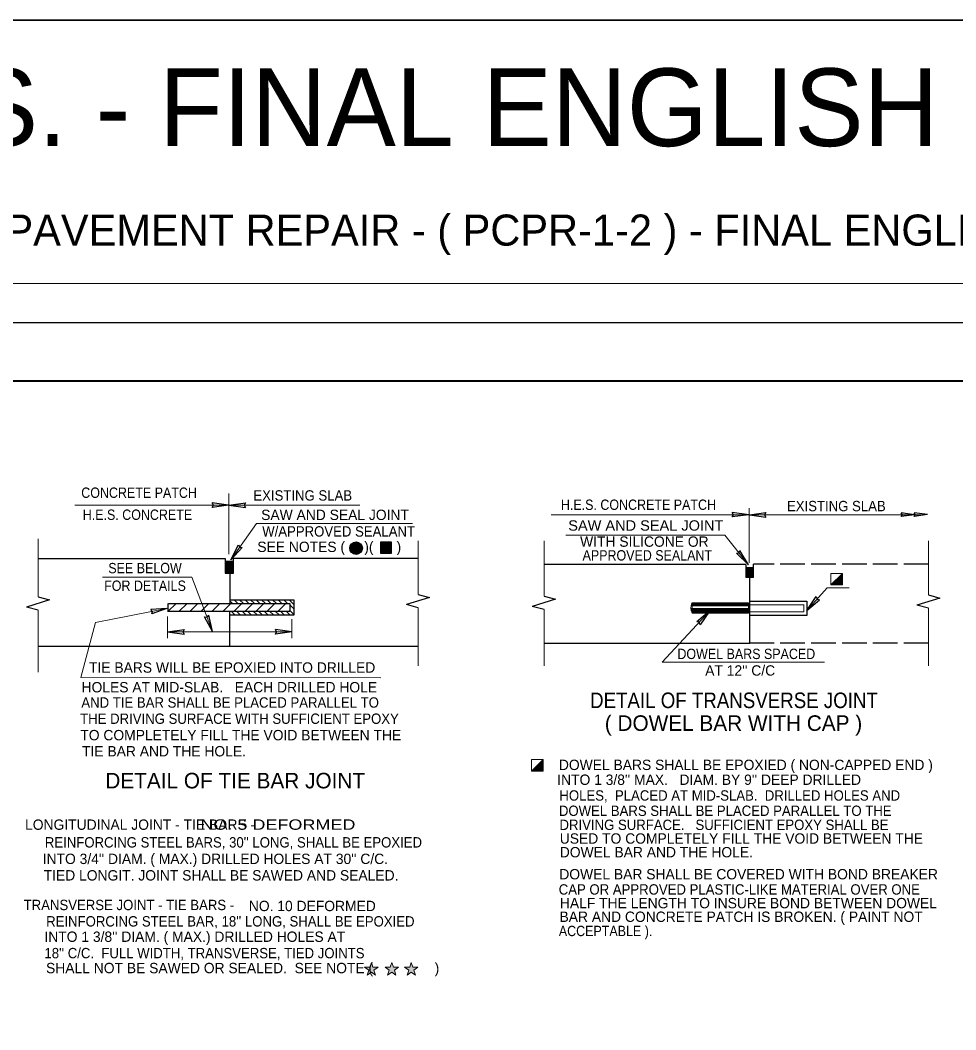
# Model space of a CAD drawing. Extents: x 39 to 412, y -6 to 264.
# Drawn here: x 207.8 to 328.2, y 134 to 264 of the extents above; entities that cross this region are included whole.
import ezdxf

# ---------------------------------------------------------------- set-up
doc = ezdxf.new("R2010")
doc.units = 0
doc.header["$LTSCALE"] = 0.53
doc.linetypes.add('LONG_DASHED', pattern=[7.5, 6, -1.5])
for name, color, linetype, lineweight in [('1', 7, 'Continuous', 25), ('2', 7, 'Continuous', 13), ('6', 7, 'Continuous', 25)]:
    doc.layers.add(name, color=color, linetype=linetype, lineweight=lineweight)

msp = doc.modelspace()

# ---------------------------------------------------------------- hatches: boundary and pattern name
at = {"layer": '1'}
for points in [[(312.1361, 191.2672), (313.6076, 192.7387), (313.6076, 191.2672)], [(273.6082, 167.3219), (275.0797, 168.7934), (275.0797, 167.3219)], [(253.8407, 142.0677), (253.1805, 142.0677), (252.9766, 142.6957), (252.7726, 142.0677), (252.1124, 142.0677), (252.6466, 141.6797), (252.4425, 141.052), (252.9766, 141.4399), (253.5107, 141.052), (253.3066, 141.6798)], [(256.471, 142.0677), (255.8108, 142.0677), (255.6069, 142.6957), (255.4029, 142.0677), (254.7428, 142.0677), (255.2769, 141.6797), (255.0728, 141.052), (255.6069, 141.4399), (256.141, 141.052), (255.9369, 141.6798)], [(257.2518, 142.0677), (257.912, 142.0677), (258.1159, 142.6957), (258.3199, 142.0677), (258.9801, 142.0677), (258.4459, 141.6797), (258.65, 141.052), (258.1159, 141.4399), (257.5818, 141.052), (257.7859, 141.6798)]]:
    msp.add_hatch(color=256, dxfattribs=at).paths.add_polyline_path(points)
at = {"layer": '6'}
for points in [[(251.8162, 196.0076, 1), (250.1968, 196.0076, 1)], [(254.138, 195.3615), (255.5585, 195.3615), (255.5585, 196.783), (254.138, 196.783)], [(234.1867, 192.8033), (235.2278, 192.8033), (235.2278, 194.2975), (234.1867, 194.2975)]]:
    msp.add_hatch(color=256, dxfattribs=at).paths.add_polyline_path(points)

# ---------------------------------------------------------------- linework, layer by layer
at = {"layer": '1', "lineweight": 13}
for p, q in [((45.7701, 230.0493), (405.7701, 230.0493)), ((234.6329, 195.2441), (234.6329, 203.02)), ((214.8079, 201.5388), (234.6049, 201.5388)), ((251.4831, 201.5388), (234.6329, 201.5388)), ((276.1247, 200.3082), (301.5595, 200.3082)), ((301.6007, 194.1015), (301.6007, 201.1414)), ((323.9298, 200.3082), (301.6317, 200.3082)), ((324.4812, 200.3237), (324.5387, 200.3237)), ((210.0868, 189.7396), (210.0868, 197.2034)), ((259.0124, 190.0586), (259.0124, 196.9642)), ((275.208, 189.8196), (275.208, 196.9642)), ((324.6914, 189.9791), (324.6914, 196.9642)), ((301.1691, 193.6903), (301.1691, 192.2261)), ((302.1547, 192.2261), (302.1547, 193.6903)), ((301.164, 193.4834), (302.1542, 193.4834)), ((301.164, 193.4001), (302.1542, 193.4001)), ((301.164, 193.3167), (302.1542, 193.3167)), ((301.164, 193.2334), (302.1542, 193.2334)), ((301.164, 193.1501), (302.1542, 193.1501)), ((301.164, 193.0667), (302.1542, 193.0667)), ((301.164, 192.9834), (302.1542, 192.9834)), ((301.164, 192.9001), (302.1542, 192.9001)), ((301.164, 192.8167), (302.1542, 192.8167)), ((301.164, 192.7334), (302.1542, 192.7334)), ((301.164, 192.6501), (302.1542, 192.6501)), ((301.164, 192.5667), (302.1542, 192.5667)), ((301.164, 192.4834), (302.1542, 192.4834)), ((301.164, 192.4001), (302.1542, 192.4001)), ((301.164, 192.3167), (302.1542, 192.3167)), ((301.1691, 193.506), (302.1547, 193.5072)), ((301.2177, 193.5059), (301.2177, 192.2239)), ((301.301, 193.5059), (301.301, 192.2239)), ((301.3843, 193.5059), (301.3843, 192.2239)), ((301.4677, 193.5059), (301.4677, 192.2239)), ((301.551, 193.5059), (301.551, 192.2239)), ((301.6343, 193.5059), (301.6343, 192.2239)), ((301.7177, 193.5059), (301.7177, 192.2239)), ((301.801, 193.5059), (301.801, 192.2239)), ((301.8843, 193.5059), (301.8843, 192.2239)), ((301.9677, 193.5059), (301.9677, 192.2239)), ((302.051, 193.5059), (302.051, 192.2239)), ((302.1343, 193.5059), (302.1343, 192.2239)), ((218.3754, 192.2767), (229.8691, 192.2767)), ((232.5233, 185.2973), (229.8629, 192.2706)), ((301.164, 192.2334), (302.1542, 192.2334)), ((301.168, 192.2261), (302.1558, 192.2261)), ((301.6806, 192.1087), (301.6806, 192.2053)), ((309.0227, 187.9956), (311.6525, 190.8928)), ((226.8431, 187.9044), (227.793, 188.8543)), ((228.2573, 187.9044), (229.2072, 188.8543)), ((229.6715, 187.9044), (230.6214, 188.8543)), ((231.0857, 187.9044), (232.0357, 188.8543)), ((232.5, 187.9044), (233.4499, 188.8543)), ((233.9142, 187.9044), (234.8641, 188.8543)), ((234.7389, 188.8792), (234.7416, 188.8766)), ((234.7608, 189.2109), (235.0952, 188.8766)), ((235.3284, 187.9044), (236.2783, 188.8543)), ((235.3293, 189.3496), (235.8022, 188.8766)), ((236.0266, 189.3593), (236.5093, 188.8766)), ((236.7412, 189.3519), (237.2165, 188.8766)), ((236.7426, 187.9044), (237.6925, 188.8543)), ((237.4385, 189.3618), (237.9236, 188.8766)), ((238.153, 189.3543), (238.6307, 188.8766)), ((238.1568, 187.9044), (239.1068, 188.8543)), ((238.8417, 189.3727), (239.3378, 188.8766)), ((239.5692, 189.3523), (240.0449, 188.8766)), ((239.571, 187.9044), (240.5209, 188.8543)), ((240.2708, 189.3577), (240.752, 188.8766)), ((240.9811, 189.3547), (241.4591, 188.8766)), ((240.9852, 187.9044), (241.9352, 188.8543)), ((241.6956, 189.3473), (242.1662, 188.8766)), ((242.4015, 189.3484), (242.9946, 188.7554)), ((242.4964, 188.6941), (243.0071, 188.1835)), ((308.6732, 188.7167), (294.1477, 188.7167)), ((308.6577, 188.6854), (308.6577, 187.8316)), ((210.0868, 188.0252), (210.0868, 180.0574)), ((226.7452, 184.4383), (226.7452, 187.22)), ((234.9336, 187.9069), (235.4501, 187.3905)), ((235.6407, 187.9069), (236.1474, 187.4002)), ((236.3477, 187.9069), (236.8705, 187.3842)), ((237.0549, 187.9069), (237.5636, 187.3982)), ((237.762, 187.9069), (238.2652, 187.4038)), ((238.4691, 187.9069), (238.9841, 187.392)), ((239.1762, 187.9069), (239.6857, 187.3975)), ((239.8833, 187.9069), (240.4174, 187.3729)), ((240.5904, 187.9069), (241.0932, 187.4042)), ((241.2975, 187.9069), (241.8121, 187.3924)), ((242.0047, 187.9069), (242.5352, 187.3764)), ((242.3995, 187.9044), (242.5091, 188.014)), ((242.4964, 187.987), (243.0016, 187.4818)), ((259.0124, 188.3442), (259.0124, 180.8549)), ((275.208, 188.1052), (275.208, 180.8549)), ((296.5186, 187.8947), (290.3945, 181.3394)), ((308.6317, 187.8316), (294.1762, 187.8316)), ((324.6914, 188.2647), (324.6914, 180.8549)), ((242.7482, 184.4383), (242.7482, 186.8708)), ((242.7482, 185.2325), (226.7452, 185.2325)), ((290.3945, 181.3394), (311.3142, 181.3394))]:
    msp.add_line(p, q, dxfattribs=at)
at = {"layer": '1', "lineweight": 40}
msp.add_line((75.7701, 217.5493), (400.7701, 217.5493), dxfattribs=at)
at = {"layer": '1'}
for p, q in [((234.6045, 201.5399), (232.4758, 201.8324)), ((234.6045, 201.5399), (232.4758, 201.2474)), ((234.6333, 201.5378), (236.7621, 201.8303)), ((234.6333, 201.5378), (236.7621, 201.8303)), ((234.6333, 201.5378), (236.7621, 201.2453)), ((234.6333, 201.5378), (236.7621, 201.2453)), ((301.5591, 200.3093), (299.4303, 200.6018)), ((301.5591, 200.3093), (299.4303, 200.0168)), ((301.6321, 200.3072), (303.7608, 200.5998)), ((301.6321, 200.3072), (303.7608, 200.5998)), ((301.6321, 200.3072), (303.7608, 200.0147)), ((301.6321, 200.3072), (303.7608, 200.0147)), ((322.8932, 200.3091), (321.1902, 200.5431)), ((322.8932, 200.3091), (321.1902, 200.0751)), ((324.5383, 200.3245), (322.8353, 200.5585)), ((324.5383, 200.3245), (322.8353, 200.0905)), ((234.9117, 194.5033), (235.8889, 196.417)), ((234.9117, 194.5033), (235.8889, 196.417)), ((234.9117, 194.5033), (236.3688, 196.0825)), ((234.9117, 194.5033), (236.3688, 196.0825)), ((301.5032, 193.8555), (299.9557, 195.3463)), ((301.5032, 193.8555), (300.4152, 195.7084)), ((210.0868, 194.6864), (234.1662, 194.6864)), ((259.0124, 194.6864), (235.2405, 194.6864)), ((275.208, 193.9339), (301.168, 193.9339)), ((301.1691, 193.9235), (301.1691, 193.506)), ((302.1547, 193.5072), (302.1547, 193.9339)), ((234.7475, 192.7657), (234.7475, 188.8809)), ((301.6806, 183.7703), (301.6806, 192.2261)), ((309.0238, 187.9952), (310.2379, 189.768)), ((210.0868, 188.0252), (208.5753, 188.4286)), ((226.7638, 188.8779), (226.7638, 187.9292)), ((226.8553, 188.8896), (242.5015, 188.8896)), ((242.4998, 188.8896), (242.4998, 187.906)), ((259.0124, 188.3442), (257.5009, 188.7476)), ((275.208, 188.1052), (273.6965, 188.5086)), ((301.6843, 189.1903), (309.0227, 189.1903)), ((309.0227, 189.1903), (309.0227, 187.3469)), ((309.0238, 187.9952), (310.6711, 189.3748)), ((324.6914, 188.2647), (323.1799, 188.6681)), ((226.6667, 188.2322), (224.6072, 188.114)), ((226.6667, 188.2322), (224.7154, 187.5629)), ((226.7523, 187.906), (242.4984, 187.906)), ((232.5242, 185.2981), (231.4921, 187.1827)), ((232.5242, 185.2981), (231.4921, 187.1827)), ((232.5242, 185.2981), (232.0387, 187.3912)), ((232.5242, 185.2981), (232.0387, 187.3912)), ((234.7475, 183.3935), (234.7475, 187.9052)), ((296.5175, 187.8951), (294.8506, 186.5392)), ((296.5175, 187.8951), (295.2781, 186.1398)), ((309.0227, 187.3469), (301.6995, 187.3469)), ((226.7456, 185.2315), (228.8743, 185.524)), ((226.7456, 185.2315), (228.8743, 184.939)), ((242.7477, 185.2336), (240.619, 185.5261)), ((242.7477, 185.2336), (240.619, 184.9411)), ((210.0868, 183.3936), (259.0124, 183.3936)), ((275.208, 183.7703), (301.6947, 183.7703))]:
    msp.add_line(p, q, dxfattribs=at)
at = {"layer": '1', "linetype": 'LONG_DASHED'}
for p, q in [((324.6914, 193.9339), (302.1547, 193.9339)), ((324.6914, 183.7703), (301.6914, 183.7703))]:
    msp.add_line(p, q, dxfattribs=at)
at = {"layer": '1', "lineweight": 35}
msp.add_lwpolyline([(39.1017, -6.4945), (412.4398, -6.4945), (412.4398, 263.9547), (39.1017, 263.9547)], close=True, dxfattribs=at)
at = {"layer": '1'}
for points in [[(60.7701, 5.0493), (60.7701, 225.0493), (405.7701, 225.0493)], [(232.4758, 201.2474), (232.6404, 201.5429), (232.4758, 201.8324)], [(236.7621, 201.8303), (236.5974, 201.5348), (236.7621, 201.2453)], [(236.7621, 201.8303), (236.5974, 201.5348), (236.7621, 201.2453)], [(299.4303, 200.0168), (299.595, 200.3123), (299.4303, 200.6018)], [(303.7608, 200.5998), (303.5962, 200.3042), (303.7608, 200.0147)], [(303.7608, 200.5998), (303.5962, 200.3042), (303.7608, 200.0147)], [(321.1902, 200.0751), (321.322, 200.3115), (321.1902, 200.5431)], [(322.8353, 200.0905), (322.9671, 200.3269), (322.8353, 200.5585)], [(235.8889, 196.417), (236.0372, 196.1129), (236.3688, 196.0825)], [(235.8889, 196.417), (236.0372, 196.1129), (236.3688, 196.0825)], [(299.9557, 195.3463), (300.2897, 195.3999), (300.4152, 195.7084)], [(234.1662, 194.6864), (234.1662, 192.7888), (235.2405, 192.7888), (235.2405, 194.6864)], [(210.0868, 189.7396), (211.5517, 189.3487), (208.5753, 188.4286)], [(259.0124, 190.0586), (260.4772, 189.6677), (257.5009, 188.7476)], [(275.208, 189.8196), (276.6728, 189.4287), (273.6965, 188.5086)], [(310.2379, 189.768), (310.3461, 189.4475), (310.6711, 189.3748)], [(324.6914, 189.9791), (326.1562, 189.5882), (323.1799, 188.6681)], [(234.7628, 189.3621), (243.0057, 189.3621), (243.0057, 187.3918), (234.7322, 187.3918)], [(224.7154, 187.5629), (224.8159, 187.8718), (224.6072, 188.114)], [(231.4921, 187.1827), (231.8269, 187.1342), (232.0387, 187.3912)], [(231.4921, 187.1827), (231.8269, 187.1342), (232.0387, 187.3912)], [(295.2781, 186.1398), (295.1745, 186.4619), (294.8506, 186.5392)], [(228.8743, 185.524), (228.7097, 185.2284), (228.8743, 184.939)], [(240.619, 184.9411), (240.7837, 185.2366), (240.619, 185.5261)]]:
    msp.add_lwpolyline(points, dxfattribs=at)
at = {"layer": '1', "lineweight": 13}
for points in [[(234.9106, 194.5036), (238.1773, 199.1906), (258.2628, 199.1906)], [(301.5026, 193.8545), (298.48, 197.6896), (278.0219, 197.6896)]]:
    msp.add_lwpolyline(points, dxfattribs=at)
for points in [[(301.164, 192.2239), (302.1542, 192.2239), (302.1542, 193.5059), (301.164, 193.5059)], [(312.1361, 191.2672), (313.6076, 191.2672), (313.6076, 192.7387), (312.1361, 192.7387)], [(273.6082, 167.3219), (275.0797, 167.3219), (275.0797, 168.7934), (273.6082, 168.7934)], [(253.8407, 142.0677), (253.1805, 142.0677), (252.9766, 142.6957), (252.7726, 142.0677), (252.1124, 142.0677), (252.6466, 141.6797), (252.4425, 141.052), (252.9766, 141.4399), (253.5107, 141.052), (253.3066, 141.6798)], [(256.471, 142.0677), (255.8108, 142.0677), (255.6069, 142.6957), (255.4029, 142.0677), (254.7428, 142.0677), (255.2769, 141.6797), (255.0728, 141.052), (255.6069, 141.4399), (256.141, 141.052), (255.9369, 141.6798)], [(257.2518, 142.0677), (257.912, 142.0677), (258.1159, 142.6957), (258.3199, 142.0677), (258.9801, 142.0677), (258.4459, 141.6797), (258.65, 141.052), (258.1159, 141.4399), (257.5818, 141.052), (257.7859, 141.6798)]]:
    msp.add_lwpolyline(points, close=True, dxfattribs=at)
at = {"layer": '1', "linetype": 'LONG_DASHED', "lineweight": 13}
for points in [[(312.1361, 191.2672), (313.6076, 192.7387), (313.6076, 191.2672)], [(273.6082, 167.3219), (275.0797, 168.7934), (275.0797, 167.3219)]]:
    msp.add_lwpolyline(points, close=True, dxfattribs=at)
at = {"layer": '2'}
for p, q in [((314.4647, 190.8916), (311.6334, 190.8916)), ((294.1192, 188.5796), (301.5296, 188.5796)), ((294.1335, 188.6459), (301.5296, 188.6459)), ((294.1809, 188.7787), (301.5296, 188.7787)), ((294.1988, 188.8451), (301.5296, 188.8451)), ((294.2236, 188.9019), (301.5296, 188.9019)), ((294.0897, 188.2383), (301.5296, 188.2383)), ((294.1074, 188.1623), (301.5295, 188.1623)), ((294.1098, 188.0962), (301.5296, 188.0962)), ((294.1146, 188.0392), (301.5295, 188.0392)), ((294.1359, 187.9822), (301.52, 187.9822)), ((294.1453, 187.9254), (301.5295, 187.9254)), ((294.2035, 187.7643), (301.5296, 187.7643)), ((294.2259, 187.6979), (301.5296, 187.6979)), ((254.2034, 179.3284), (215.6022, 179.3586))]:
    msp.add_line(p, q, dxfattribs=at)
msp.add_lwpolyline([(294.2486, 187.6316), (301.5296, 187.6316), (301.5296, 188.9588), (294.2486, 188.9588)], close=True, dxfattribs=at)
msp.add_lwpolyline([(215.6022, 179.3586), (217.4523, 186.423), (226.6667, 188.2322)], dxfattribs=at)
msp.add_arc((295.5439, 188.3071), 1.4521, 153.54131, 207.16754, dxfattribs=at)
at = {"layer": '6'}
for points in [[(254.138, 195.3615), (255.5585, 195.3615), (255.5585, 196.783), (254.138, 196.783)], [(234.1867, 192.8033), (235.2278, 192.8033), (235.2278, 194.2975), (234.1867, 194.2975)]]:
    msp.add_lwpolyline(points, close=True, dxfattribs=at)
msp.add_circle((251.0065, 196.0076), 0.8097, dxfattribs=at)

# ---------------------------------------------------------------- texts
at = {"layer": '1'}
msp.add_text('1988/96 SPECS. - FINAL ENGLISH', height=10, dxfattribs=at).set_placement((112.6863, 247.7486))
at = {"layer": '2'}
for s, height, p in [('( p. 118 ) PORTLAND CEMENT CONCRETE PAVEMENT REPAIR - ( PCPR-1-2 ) - FINAL ENGLISH ( 3/3/97 )', 4, (96.8045, 234.9407)), ('SAW AND SEAL JOINT', 1.333, (238.7945, 199.6268)), ('WITH SILICONE OR', 1.333, (279.8447, 196.1838)), (' SEE NOTES (     )(      )', 1.333, (237.8036, 195.5118)), ('TIE BARS WILL BE EPOXIED INTO DRILLED', 1.333, (216.6345, 179.9772)), ("AT 12'' C/C", 1.333, (295.9486, 179.5983)), ('HOLES AT MID-SLAB.   EACH DRILLED HOLE', 1.333, (215.6774, 177.444)), (' ( DOWEL BAR WITH CAP )', 2, (282.279, 172.4903)), ('TO COMPLETELY FILL THE VOID BETWEEN THE', 1.333, (215.5195, 171.2766)), ('TIE BAR AND THE HOLE.', 1.333, (215.7406, 169.2014)), ('DOWEL BARS SHALL BE EPOXIED ( NON-CAPPED END )', 1.333, (277.1131, 167.4499)), ('DETAIL OF TIE BAR JOINT', 2, (218.7359, 165.0893)), ("INTO 1 3/8'' MAX.   DIAM. BY 9'' DEEP DRILLED", 1.333, (276.9, 165.5392)), ('LONGITUDINAL JOINT - TIE BARS -', 1.333, (208.4065, 159.7558)), ('USED TO COMPLETELY FILL THE VOID BETWEEN THE', 1.333, (277.2286, 157.9731)), ('DOWEL BAR AND THE HOLE.', 1.333, (277.2324, 156.2127)), ("INTO 3/4'' DIAM. ( MAX.) DRILLED HOLES AT 30'' C/C.", 1.333, (210.6781, 155.3543)), ('DOWEL BAR SHALL BE COVERED WITH BOND BREAKER', 1.333, (277.1696, 153.3785)), ('TIED LONGIT. JOINT SHALL BE SAWED AND SEALED.', 1.333, (210.8013, 153.2308)), ('HALF THE LENGTH TO INSURE BOND BETWEEN DOWEL', 1.333, (277.2464, 149.6579)), ('NO. 10 DEFORMED', 1.333, (237.2065, 149.2916)), ('BAR AND CONCRETE PATCH IS BROKEN. ( PAINT NOT', 1.333, (277.1956, 147.9027)), ("INTO 1 3/8'' DIAM. ( MAX.) DRILLED HOLES AT", 1.333, (210.899, 145.3343)), ('SHALL NOT BE SAWED OR SEALED.  SEE NOTE (                )', 1.333, (211.1062, 141.3003))]:
    msp.add_text(s, height=height, dxfattribs=at).set_placement(p)
for s, height, width, p in [('CONCRETE PATCH', 1.333, 0.9, (215.6389, 202.4777)), ('EXISTING SLAB', 1.333, 0.95, (237.7929, 202.1254)), ('H.E.S. CONCRETE PATCH', 1.333, 0.9, (277.3734, 200.9296)), ('EXISTING SLAB', 1.333, 0.95, (306.4759, 200.7572)), ('H.E.S. CONCRETE', 1.333, 0.9, (215.8307, 199.6455)), ('W/APPROVED SEALANT', 1.333, 0.95, (238.9295, 197.4932)), ('SAW AND SEAL JOINT ', 1.333, 1.05, (278.3194, 198.2589)), ('APPROVED SEALANT', 1.333, 0.9, (280.1608, 194.4144)), ('SEE BELOW', 1.333, 0.9, (219.1213, 192.7723)), ('FOR DETAILS', 1.333, 0.9, (218.5866, 190.5057)), ('DOWEL BARS SPACED', 1.333, 0.9, (292.3684, 181.7339)), ('AND TIE BAR SHALL BE PLACED PARALLEL TO', 1.333, 0.95, (215.6502, 175.4771)), ('DETAIL OF TRANSVERSE JOINT', 2, 0.9, (281.1257, 175.4232)), ('THE DRIVING SURFACE WITH SUFFICIENT EPOXY', 1.333, 0.95, (215.4936, 173.3912)), ('HOLES,  PLACED AT MID-SLAB.  DRILLED HOLES AND', 1.333, 0.95, (277.1803, 163.5124)), ('DOWEL BARS SHALL BE PLACED PARALLEL TO THE', 1.333, 0.95, (277.1184, 161.5418)), ('            NO. 5 DEFORMED', 1.333, 1.3, (223.2452, 159.7642)), ('DRIVING SURFACE.   SUFFICIENT EPOXY SHALL BE', 1.333, 0.95, (277.1939, 159.7333)), ("REINFORCING STEEL BARS, 30'' LONG, SHALL BE EPOXIED", 1.333, 0.95, (210.953, 157.4779)), ('CAP OR APPROVED PLASTIC-LIKE MATERIAL OVER ONE', 1.333, 0.95, (277.0947, 151.4162)), ('TRANSVERSE JOINT - TIE BARS -', 1.333, 0.95, (208.2227, 149.4181)), ("REINFORCING STEEL BAR, 18'' LONG, SHALL BE EPOXIED", 1.333, 0.95, (211.118, 147.3106)), ('ACCEPTABLE ).', 1.333, 0.9, (277.1066, 146.073)), ("18'' C/C.  FULL WIDTH, TRANSVERSE, TIED JOINTS", 1.333, 0.95, (210.8992, 143.2229))]:
    msp.add_text(s, height=height, dxfattribs=dict(at, width=width)).set_placement(p)

doc.saveas('drawing.dxf')
